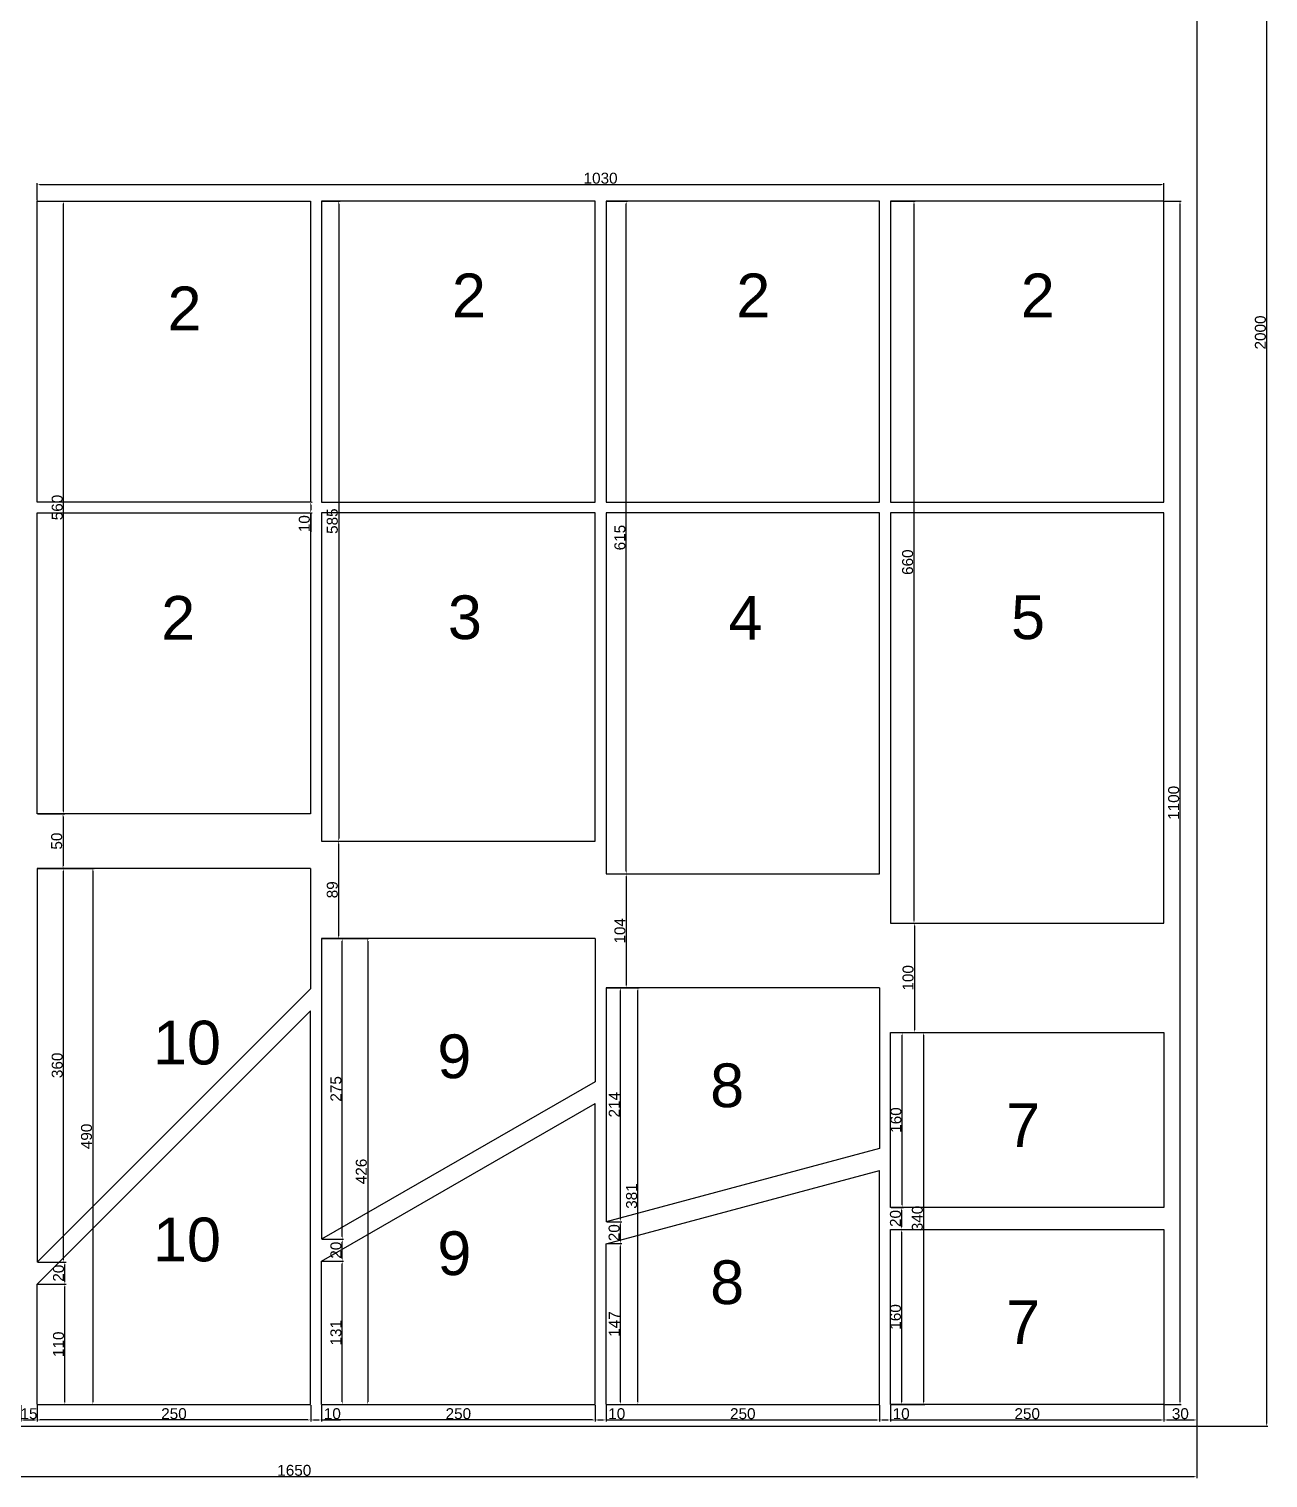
# Model space of a CAD drawing. Header units: millimetres. Extents: x -4275 to 17266, y -15886 to 5463.
# Drawn here: x 4345 to 5478, y -5562 to -4237 of the extents above; entities that cross this region are included whole.
import ezdxf

# ---------------------------------------------------------------- set-up
doc = ezdxf.new("R2010")
doc.units = ezdxf.units.MM
doc.layers.add('尺寸标注', color=6, linetype='Continuous')
doc.layers.add('标号', color=4, linetype='Continuous')
doc.styles.get("Standard").update_dxf_attribs({"font": 'arial.ttf'})
doc.dimstyles.new('ISO-25-JHF', dxfattribs={"dimtxt": 10, "dimasz": 2.5, "dimexe": 1.25, "dimexo": 0.625, "dimtad": 1, "dimtxsty": 'Standard', "dimcen": 2.5, "dimadec": 0, "dimazin": 0, "dimtfac": 1, "dimtmove": 0, "dimatfit": 3, "dimfxl": 1, "dimarcsym": 0})

# ---------------------------------------------------------------- blocks, each defined once
blk = doc.blocks.new('*D157')
at = {"layer": 'Defpoints', "color": 0, "transparency": 16777216}
for p in [(5412.4, -3514.8), (5412.4, -5514.8), (5476.3, -5514.8)]:
    blk.add_point(p, dxfattribs=at)
at = {"layer": '尺寸标注', "color": 0, "lineweight": -2, "transparency": 16777216}
for p, q in [((5413, -3514.8), (5477.5, -3514.8)), ((5476.3, -3517.3), (5476.3, -5512.3)), ((5413, -5514.8), (5477.5, -5514.8))]:
    blk.add_line(p, q, dxfattribs=at)
at = {"layer": '尺寸标注', "color": 0, "transparency": 16777216}
for points in [[(5475.9, -3517.3), (5476.7, -3517.3), (5476.3, -3514.8)], [(5475.9, -5512.3), (5476.7, -5512.3), (5476.3, -5514.8)]]:
    blk.add_solid(points, dxfattribs=at)
at = {"layer": '尺寸标注', "color": 0, "transparency": 16777216, "insert": (5470.6, -4514.8), "char_height": 10, "attachment_point": 5, "rotation": 90}
blk.add_mtext('2000', dxfattribs=at)
blk = doc.blocks.new('*D137')
at = {"layer": 'Defpoints', "color": 0, "transparency": 16777216}
for p in [(3762.4, -5514.8), (5412.4, -5514.8), (5412.4, -5560.8)]:
    blk.add_point(p, dxfattribs=at)
at = {"layer": '尺寸标注', "color": 0, "lineweight": -2, "transparency": 16777216}
for p, q in [((3762.4, -5515.5), (3762.4, -5562.1)), ((5412.4, -5515.5), (5412.4, -5562.1)), ((3764.9, -5560.8), (5409.9, -5560.8))]:
    blk.add_line(p, q, dxfattribs=at)
at = {"layer": '尺寸标注', "color": 0, "transparency": 16777216}
for points in [[(3764.9, -5560.4), (3764.9, -5561.2), (3762.4, -5560.8)], [(5409.9, -5560.4), (5409.9, -5561.2), (5412.4, -5560.8)]]:
    blk.add_solid(points, dxfattribs=at)
at = {"layer": '尺寸标注', "color": 0, "transparency": 16777216, "insert": (4587.4, -5555.1), "char_height": 10, "attachment_point": 5}
blk.add_mtext('1650', dxfattribs=at)
blk = doc.blocks.new('*D239')
at = {"layer": 'Defpoints', "color": 0, "transparency": 16777216}
for p in [(4352.4, -4394.8), (4376.4, -4394.8), (4352.4, -4954.8)]:
    blk.add_point(p, dxfattribs=at)
at = {"layer": '尺寸标注', "color": 0, "lineweight": -2, "transparency": 16777216}
for p, q in [((4353, -4394.8), (4377.6, -4394.8)), ((4376.4, -4952.3), (4376.4, -4397.3)), ((4353, -4954.8), (4377.6, -4954.8))]:
    blk.add_line(p, q, dxfattribs=at)
at = {"layer": '尺寸标注', "color": 0, "transparency": 16777216}
for points in [[(4376, -4397.3), (4376.8, -4397.3), (4376.4, -4394.8)], [(4376, -4952.3), (4376.8, -4952.3), (4376.4, -4954.8)]]:
    blk.add_solid(points, dxfattribs=at)
at = {"layer": '尺寸标注', "color": 0, "transparency": 16777216, "insert": (4370.7, -4674.8), "char_height": 10, "attachment_point": 5, "rotation": 90}
blk.add_mtext('560', dxfattribs=at)
blk = doc.blocks.new('*D243')
at = {"layer": 'Defpoints', "color": 0, "transparency": 16777216}
for p in [(4612.4, -4394.8), (4612.4, -4979.8), (4628, -4979.8)]:
    blk.add_point(p, dxfattribs=at)
at = {"layer": '尺寸标注', "color": 0, "lineweight": -2, "transparency": 16777216}
for p, q in [((4613, -4394.8), (4629.2, -4394.8)), ((4628, -4397.3), (4628, -4977.3)), ((4613, -4979.8), (4629.2, -4979.8))]:
    blk.add_line(p, q, dxfattribs=at)
at = {"layer": '尺寸标注', "color": 0, "transparency": 16777216}
for points in [[(4627.5, -4397.3), (4628.4, -4397.3), (4628, -4394.8)], [(4627.5, -4977.3), (4628.4, -4977.3), (4628, -4979.8)]]:
    blk.add_solid(points, dxfattribs=at)
at = {"layer": '尺寸标注', "color": 0, "transparency": 16777216, "insert": (4622.2, -4687.3), "char_height": 10, "attachment_point": 5, "rotation": 90}
blk.add_mtext('585', dxfattribs=at)
blk = doc.blocks.new('*D244')
at = {"layer": 'Defpoints', "color": 0, "transparency": 16777216}
for p in [(4872.4, -4394.8), (4890.8, -4394.8), (4872.4, -5009.8)]:
    blk.add_point(p, dxfattribs=at)
at = {"layer": '尺寸标注', "color": 0, "lineweight": -2, "transparency": 16777216}
for p, q in [((4873, -4394.8), (4892.1, -4394.8)), ((4890.8, -5007.3), (4890.8, -4397.3)), ((4873, -5009.8), (4892.1, -5009.8))]:
    blk.add_line(p, q, dxfattribs=at)
at = {"layer": '尺寸标注', "color": 0, "transparency": 16777216}
for points in [[(4890.4, -4397.3), (4891.3, -4397.3), (4890.8, -4394.8)], [(4890.4, -5007.3), (4891.3, -5007.3), (4890.8, -5009.8)]]:
    blk.add_solid(points, dxfattribs=at)
at = {"layer": '尺寸标注', "color": 0, "transparency": 16777216, "insert": (4885.1, -4702.3), "char_height": 10, "attachment_point": 5, "rotation": 90}
blk.add_mtext('615', dxfattribs=at)
blk = doc.blocks.new('*D245')
at = {"layer": 'Defpoints', "color": 0, "transparency": 16777216}
for p in [(5132.4, -4394.8), (5132.4, -5054.8), (5153.9, -5054.8)]:
    blk.add_point(p, dxfattribs=at)
at = {"layer": '尺寸标注', "color": 0, "lineweight": -2, "transparency": 16777216}
for p, q in [((5133, -4394.8), (5155.1, -4394.8)), ((5153.9, -4397.3), (5153.9, -5052.3)), ((5133, -5054.8), (5155.1, -5054.8))]:
    blk.add_line(p, q, dxfattribs=at)
at = {"layer": '尺寸标注', "color": 0, "transparency": 16777216}
for points in [[(5153.4, -4397.3), (5154.3, -4397.3), (5153.9, -4394.8)], [(5153.4, -5052.3), (5154.3, -5052.3), (5153.9, -5054.8)]]:
    blk.add_solid(points, dxfattribs=at)
at = {"layer": '尺寸标注', "color": 0, "transparency": 16777216, "insert": (5148.1, -4724.8), "char_height": 10, "attachment_point": 5, "rotation": 90}
blk.add_mtext('660', dxfattribs=at)
blk = doc.blocks.new('*D246')
at = {"layer": 'Defpoints', "color": 0, "transparency": 16777216}
for p in [(4602.4, -4669.8), (4602.4, -4679.8), (4602.4, -4679.8)]:
    blk.add_point(p, dxfattribs=at)
at = {"layer": '尺寸标注', "color": 0, "lineweight": -2, "transparency": 16777216}
for p, q in [((4602.4, -4672.3), (4602.4, -4677.3)), ((4603, -4669.8), (4603.6, -4669.8)), ((4602.4, -4679.8), (4602.4, -4696.9)), ((4603, -4679.8), (4603.6, -4679.8))]:
    blk.add_line(p, q, dxfattribs=at)
at = {"layer": '尺寸标注', "color": 0, "transparency": 16777216}
for points in [[(4602, -4672.3), (4602.8, -4672.3), (4602.4, -4669.8)], [(4602, -4677.3), (4602.8, -4677.3), (4602.4, -4679.8)]]:
    blk.add_solid(points, dxfattribs=at)
at = {"layer": '尺寸标注', "color": 0, "transparency": 16777216, "insert": (4596.6, -4689.6), "char_height": 10, "attachment_point": 5, "rotation": 90}
blk.add_mtext('10', dxfattribs=at)
blk = doc.blocks.new('*D247')
at = {"layer": 'Defpoints', "color": 0, "transparency": 16777216}
for p in [(4352.4, -5494.8), (4602.4, -5494.8), (4352.4, -5509)]:
    blk.add_point(p, dxfattribs=at)
at = {"layer": '尺寸标注', "color": 0, "lineweight": -2, "transparency": 16777216}
for p, q in [((4352.4, -5495.5), (4352.4, -5510.3)), ((4602.4, -5495.5), (4602.4, -5510.3)), ((4599.9, -5509), (4354.9, -5509))]:
    blk.add_line(p, q, dxfattribs=at)
at = {"layer": '尺寸标注', "color": 0, "transparency": 16777216}
for points in [[(4354.9, -5508.6), (4354.9, -5509.4), (4352.4, -5509)], [(4599.9, -5508.6), (4599.9, -5509.4), (4602.4, -5509)]]:
    blk.add_solid(points, dxfattribs=at)
at = {"layer": '尺寸标注', "color": 0, "transparency": 16777216, "insert": (4477.4, -5503.3), "char_height": 10, "attachment_point": 5}
blk.add_mtext('250', dxfattribs=at)
blk = doc.blocks.new('*D248')
at = {"layer": 'Defpoints', "color": 0, "transparency": 16777216}
for p in [(4352.4, -5384.8), (4377.6, -5384.8), (4352.4, -5494.8)]:
    blk.add_point(p, dxfattribs=at)
at = {"layer": '尺寸标注', "color": 0, "lineweight": -2, "transparency": 16777216}
for p, q in [((4353, -5384.8), (4378.9, -5384.8)), ((4377.6, -5492.3), (4377.6, -5387.3)), ((4353, -5494.8), (4378.9, -5494.8))]:
    blk.add_line(p, q, dxfattribs=at)
at = {"layer": '尺寸标注', "color": 0, "transparency": 16777216}
for points in [[(4377.2, -5387.3), (4378.1, -5387.3), (4377.6, -5384.8)], [(4377.2, -5492.3), (4378.1, -5492.3), (4377.6, -5494.8)]]:
    blk.add_solid(points, dxfattribs=at)
at = {"layer": '尺寸标注', "color": 0, "transparency": 16777216, "insert": (4371.9, -5439.8), "char_height": 10, "attachment_point": 5, "rotation": 90}
blk.add_mtext('110', dxfattribs=at)
blk = doc.blocks.new('*D249')
at = {"layer": 'Defpoints', "color": 0, "transparency": 16777216}
for p in [(4352.4, -5364.8), (4377.6, -5364.8), (4352.4, -5384.8)]:
    blk.add_point(p, dxfattribs=at)
at = {"layer": '尺寸标注', "color": 0, "lineweight": -2, "transparency": 16777216}
for p, q in [((4353, -5364.8), (4378.9, -5364.8)), ((4377.6, -5382.3), (4377.6, -5367.3)), ((4353, -5384.8), (4378.9, -5384.8))]:
    blk.add_line(p, q, dxfattribs=at)
at = {"layer": '尺寸标注', "color": 0, "transparency": 16777216}
for points in [[(4377.2, -5367.3), (4378.1, -5367.3), (4377.6, -5364.8)], [(4377.2, -5382.3), (4378.1, -5382.3), (4377.6, -5384.8)]]:
    blk.add_solid(points, dxfattribs=at)
at = {"layer": '尺寸标注', "color": 0, "transparency": 16777216, "insert": (4371.9, -5374.8), "char_height": 10, "attachment_point": 5, "rotation": 90}
blk.add_mtext('20', dxfattribs=at)
blk = doc.blocks.new('*D250')
at = {"layer": 'Defpoints', "color": 0, "transparency": 16777216}
for p in [(4352.4, -5004.8), (4376.4, -5004.8), (4352.4, -5364.8)]:
    blk.add_point(p, dxfattribs=at)
at = {"layer": '尺寸标注', "color": 0, "lineweight": -2, "transparency": 16777216}
for p, q in [((4353, -5004.8), (4377.6, -5004.8)), ((4376.4, -5362.3), (4376.4, -5007.3)), ((4353, -5364.8), (4377.6, -5364.8))]:
    blk.add_line(p, q, dxfattribs=at)
at = {"layer": '尺寸标注', "color": 0, "transparency": 16777216}
for points in [[(4376, -5007.3), (4376.8, -5007.3), (4376.4, -5004.8)], [(4376, -5362.3), (4376.8, -5362.3), (4376.4, -5364.8)]]:
    blk.add_solid(points, dxfattribs=at)
at = {"layer": '尺寸标注', "color": 0, "transparency": 16777216, "insert": (4370.7, -5184.8), "char_height": 10, "attachment_point": 5, "rotation": 90}
blk.add_mtext('360', dxfattribs=at)
blk = doc.blocks.new('*D251')
at = {"layer": 'Defpoints', "color": 0, "transparency": 16777216}
for p in [(5132.4, -5494.8), (5382.4, -5494.8), (5382.4, -5509)]:
    blk.add_point(p, dxfattribs=at)
at = {"layer": '尺寸标注', "color": 0, "lineweight": -2, "transparency": 16777216}
for p, q in [((5132.4, -5495.5), (5132.4, -5510.3)), ((5382.4, -5495.5), (5382.4, -5510.3)), ((5134.9, -5509), (5379.9, -5509))]:
    blk.add_line(p, q, dxfattribs=at)
at = {"layer": '尺寸标注', "color": 0, "transparency": 16777216}
for points in [[(5134.9, -5508.6), (5134.9, -5509.4), (5132.4, -5509)], [(5379.9, -5508.6), (5379.9, -5509.4), (5382.4, -5509)]]:
    blk.add_solid(points, dxfattribs=at)
at = {"layer": '尺寸标注', "color": 0, "transparency": 16777216, "insert": (5257.4, -5503.3), "char_height": 10, "attachment_point": 5}
blk.add_mtext('250', dxfattribs=at)
blk = doc.blocks.new('*D252')
at = {"layer": 'Defpoints', "color": 0, "transparency": 16777216}
for p in [(5132.4, -5334.8), (5142.7, -5334.8), (5132.4, -5494.8)]:
    blk.add_point(p, dxfattribs=at)
at = {"layer": '尺寸标注', "color": 0, "lineweight": -2, "transparency": 16777216}
for p, q in [((5133, -5334.8), (5143.9, -5334.8)), ((5142.7, -5492.3), (5142.7, -5337.3)), ((5133, -5494.8), (5143.9, -5494.8))]:
    blk.add_line(p, q, dxfattribs=at)
at = {"layer": '尺寸标注', "color": 0, "transparency": 16777216}
for points in [[(5142.3, -5337.3), (5143.1, -5337.3), (5142.7, -5334.8)], [(5142.3, -5492.3), (5143.1, -5492.3), (5142.7, -5494.8)]]:
    blk.add_solid(points, dxfattribs=at)
at = {"layer": '尺寸标注', "color": 0, "transparency": 16777216, "insert": (5137, -5414.8), "char_height": 10, "attachment_point": 5, "rotation": 90}
blk.add_mtext('160', dxfattribs=at)
blk = doc.blocks.new('*D253')
at = {"layer": 'Defpoints', "color": 0, "transparency": 16777216}
for p in [(5132.4, -5314.8), (5142.7, -5314.8), (5132.4, -5334.8)]:
    blk.add_point(p, dxfattribs=at)
at = {"layer": '尺寸标注', "color": 0, "lineweight": -2, "transparency": 16777216}
for p, q in [((5133, -5314.8), (5143.9, -5314.8)), ((5142.7, -5332.3), (5142.7, -5317.3)), ((5133, -5334.8), (5143.9, -5334.8))]:
    blk.add_line(p, q, dxfattribs=at)
at = {"layer": '尺寸标注', "color": 0, "transparency": 16777216}
for points in [[(5142.3, -5317.3), (5143.1, -5317.3), (5142.7, -5314.8)], [(5142.3, -5332.3), (5143.1, -5332.3), (5142.7, -5334.8)]]:
    blk.add_solid(points, dxfattribs=at)
at = {"layer": '尺寸标注', "color": 0, "transparency": 16777216, "insert": (5137, -5324.8), "char_height": 10, "attachment_point": 5, "rotation": 90}
blk.add_mtext('20', dxfattribs=at)
blk = doc.blocks.new('*D254')
at = {"layer": 'Defpoints', "color": 0, "transparency": 16777216}
for p in [(5132.4, -5154.8), (5143.1, -5154.8), (5132.4, -5314.8)]:
    blk.add_point(p, dxfattribs=at)
at = {"layer": '尺寸标注', "color": 0, "lineweight": -2, "transparency": 16777216}
for p, q in [((5133, -5154.8), (5144.4, -5154.8)), ((5143.1, -5312.3), (5143.1, -5157.3)), ((5133, -5314.8), (5144.4, -5314.8))]:
    blk.add_line(p, q, dxfattribs=at)
at = {"layer": '尺寸标注', "color": 0, "transparency": 16777216}
for points in [[(5142.7, -5157.3), (5143.5, -5157.3), (5143.1, -5154.8)], [(5142.7, -5312.3), (5143.5, -5312.3), (5143.1, -5314.8)]]:
    blk.add_solid(points, dxfattribs=at)
at = {"layer": '尺寸标注', "color": 0, "transparency": 16777216, "insert": (5137.4, -5234.8), "char_height": 10, "attachment_point": 5, "rotation": 90}
blk.add_mtext('160', dxfattribs=at)
blk = doc.blocks.new('*D241')
at = {"layer": 'Defpoints', "color": 0, "transparency": 16777216}
for p in [(5132.4, -5154.8), (5132.4, -5494.8), (5162.7, -5494.8)]:
    blk.add_point(p, dxfattribs=at)
at = {"layer": '尺寸标注', "color": 0, "lineweight": -2, "transparency": 16777216}
for p, q in [((5133, -5154.8), (5163.9, -5154.8)), ((5162.7, -5157.3), (5162.7, -5492.3)), ((5133, -5494.8), (5163.9, -5494.8))]:
    blk.add_line(p, q, dxfattribs=at)
at = {"layer": '尺寸标注', "color": 0, "transparency": 16777216}
for points in [[(5162.3, -5157.3), (5163.1, -5157.3), (5162.7, -5154.8)], [(5162.3, -5492.3), (5163.1, -5492.3), (5162.7, -5494.8)]]:
    blk.add_solid(points, dxfattribs=at)
at = {"layer": '尺寸标注', "color": 0, "transparency": 16777216, "insert": (5157, -5324.8), "char_height": 10, "attachment_point": 5, "rotation": 90}
blk.add_mtext('340', dxfattribs=at)
blk = doc.blocks.new('*D255')
at = {"layer": 'Defpoints', "color": 0, "transparency": 16777216}
for p in [(4872.4, -5494.8), (5122.4, -5494.8), (5122.4, -5509)]:
    blk.add_point(p, dxfattribs=at)
at = {"layer": '尺寸标注', "color": 0, "lineweight": -2, "transparency": 16777216}
for p, q in [((4872.4, -5495.5), (4872.4, -5510.3)), ((5122.4, -5495.5), (5122.4, -5510.3)), ((4874.9, -5509), (5119.9, -5509))]:
    blk.add_line(p, q, dxfattribs=at)
at = {"layer": '尺寸标注', "color": 0, "transparency": 16777216}
for points in [[(4874.9, -5508.6), (4874.9, -5509.4), (4872.4, -5509)], [(5119.9, -5508.6), (5119.9, -5509.4), (5122.4, -5509)]]:
    blk.add_solid(points, dxfattribs=at)
at = {"layer": '尺寸标注', "color": 0, "transparency": 16777216, "insert": (4997.4, -5503.3), "char_height": 10, "attachment_point": 5}
blk.add_mtext('250', dxfattribs=at)
blk = doc.blocks.new('*D256')
at = {"layer": 'Defpoints', "color": 0, "transparency": 16777216}
for p in [(4872.4, -5347.8), (4885.5, -5347.8), (4872.4, -5494.8)]:
    blk.add_point(p, dxfattribs=at)
at = {"layer": '尺寸标注', "color": 0, "lineweight": -2, "transparency": 16777216}
for p, q in [((4873, -5347.8), (4886.8, -5347.8)), ((4885.5, -5492.3), (4885.5, -5350.3)), ((4873, -5494.8), (4886.8, -5494.8))]:
    blk.add_line(p, q, dxfattribs=at)
at = {"layer": '尺寸标注', "color": 0, "transparency": 16777216}
for points in [[(4885.1, -5350.3), (4885.9, -5350.3), (4885.5, -5347.8)], [(4885.1, -5492.3), (4885.9, -5492.3), (4885.5, -5494.8)]]:
    blk.add_solid(points, dxfattribs=at)
at = {"layer": '尺寸标注', "color": 0, "transparency": 16777216, "insert": (4879.9, -5421.3), "char_height": 10, "attachment_point": 5, "rotation": 90}
blk.add_mtext('147', dxfattribs=at)
blk = doc.blocks.new('*D257')
at = {"layer": 'Defpoints', "color": 0, "transparency": 16777216}
for p in [(4872.4, -5327.8), (4885.5, -5327.8), (4872.4, -5347.8)]:
    blk.add_point(p, dxfattribs=at)
at = {"layer": '尺寸标注', "color": 0, "lineweight": -2, "transparency": 16777216}
for p, q in [((4873, -5327.8), (4886.8, -5327.8)), ((4885.5, -5345.3), (4885.5, -5330.3)), ((4873, -5347.8), (4886.8, -5347.8))]:
    blk.add_line(p, q, dxfattribs=at)
at = {"layer": '尺寸标注', "color": 0, "transparency": 16777216}
for points in [[(4885.1, -5330.3), (4885.9, -5330.3), (4885.5, -5327.8)], [(4885.1, -5345.3), (4885.9, -5345.3), (4885.5, -5347.8)]]:
    blk.add_solid(points, dxfattribs=at)
at = {"layer": '尺寸标注', "color": 0, "transparency": 16777216, "insert": (4879.8, -5337.8), "char_height": 10, "attachment_point": 5, "rotation": 90}
blk.add_mtext('20', dxfattribs=at)
blk = doc.blocks.new('*D258')
at = {"layer": 'Defpoints', "color": 0, "transparency": 16777216}
for p in [(4872.4, -5113.8), (4885.5, -5113.8), (4872.4, -5327.8)]:
    blk.add_point(p, dxfattribs=at)
at = {"layer": '尺寸标注', "color": 0, "lineweight": -2, "transparency": 16777216}
for p, q in [((4873, -5113.8), (4886.8, -5113.8)), ((4885.5, -5325.3), (4885.5, -5116.3)), ((4873, -5327.8), (4886.8, -5327.8))]:
    blk.add_line(p, q, dxfattribs=at)
at = {"layer": '尺寸标注', "color": 0, "transparency": 16777216}
for points in [[(4885.1, -5116.3), (4885.9, -5116.3), (4885.5, -5113.8)], [(4885.1, -5325.3), (4885.9, -5325.3), (4885.5, -5327.8)]]:
    blk.add_solid(points, dxfattribs=at)
at = {"layer": '尺寸标注', "color": 0, "transparency": 16777216, "insert": (4879.9, -5220.8), "char_height": 10, "attachment_point": 5, "rotation": 90}
blk.add_mtext('214', dxfattribs=at)
blk = doc.blocks.new('*D240')
at = {"layer": 'Defpoints', "color": 0, "transparency": 16777216}
for p in [(4872.4, -5113.8), (4901.5, -5113.8), (4872.4, -5494.8)]:
    blk.add_point(p, dxfattribs=at)
at = {"layer": '尺寸标注', "color": 0, "lineweight": -2, "transparency": 16777216}
for p, q in [((4873, -5113.8), (4902.7, -5113.8)), ((4901.5, -5492.3), (4901.5, -5116.3)), ((4873, -5494.8), (4902.7, -5494.8))]:
    blk.add_line(p, q, dxfattribs=at)
at = {"layer": '尺寸标注', "color": 0, "transparency": 16777216}
for points in [[(4901.1, -5116.3), (4901.9, -5116.3), (4901.5, -5113.8)], [(4901.1, -5492.3), (4901.9, -5492.3), (4901.5, -5494.8)]]:
    blk.add_solid(points, dxfattribs=at)
at = {"layer": '尺寸标注', "color": 0, "transparency": 16777216, "insert": (4895.8, -5304.3), "char_height": 10, "attachment_point": 5, "rotation": 90}
blk.add_mtext('381', dxfattribs=at)
blk = doc.blocks.new('*D259')
at = {"layer": 'Defpoints', "color": 0, "transparency": 16777216}
for p in [(4612.4, -5494.8), (4862.4, -5494.8), (4612.4, -5509)]:
    blk.add_point(p, dxfattribs=at)
at = {"layer": '尺寸标注', "color": 0, "lineweight": -2, "transparency": 16777216}
for p, q in [((4612.4, -5495.5), (4612.4, -5510.3)), ((4862.4, -5495.5), (4862.4, -5510.3)), ((4859.9, -5509), (4614.9, -5509))]:
    blk.add_line(p, q, dxfattribs=at)
at = {"layer": '尺寸标注', "color": 0, "transparency": 16777216}
for points in [[(4614.9, -5508.6), (4614.9, -5509.4), (4612.4, -5509)], [(4859.9, -5508.6), (4859.9, -5509.4), (4862.4, -5509)]]:
    blk.add_solid(points, dxfattribs=at)
at = {"layer": '尺寸标注', "color": 0, "transparency": 16777216, "insert": (4737.4, -5503.3), "char_height": 10, "attachment_point": 5}
blk.add_mtext('250', dxfattribs=at)
blk = doc.blocks.new('*D260')
at = {"layer": 'Defpoints', "color": 0, "transparency": 16777216}
for p in [(4612.4, -5363.8), (4631.2, -5363.8), (4612.4, -5494.8)]:
    blk.add_point(p, dxfattribs=at)
at = {"layer": '尺寸标注', "color": 0, "lineweight": -2, "transparency": 16777216}
for p, q in [((4613, -5363.8), (4632.5, -5363.8)), ((4631.2, -5492.3), (4631.2, -5366.3)), ((4613, -5494.8), (4632.5, -5494.8))]:
    blk.add_line(p, q, dxfattribs=at)
at = {"layer": '尺寸标注', "color": 0, "transparency": 16777216}
for points in [[(4630.8, -5366.3), (4631.6, -5366.3), (4631.2, -5363.8)], [(4630.8, -5492.3), (4631.6, -5492.3), (4631.2, -5494.8)]]:
    blk.add_solid(points, dxfattribs=at)
at = {"layer": '尺寸标注', "color": 0, "transparency": 16777216, "insert": (4625.5, -5429.3), "char_height": 10, "attachment_point": 5, "rotation": 90}
blk.add_mtext('131', dxfattribs=at)
blk = doc.blocks.new('*D261')
at = {"layer": 'Defpoints', "color": 0, "transparency": 16777216}
for p in [(4612.4, -5343.8), (4631.2, -5343.8), (4612.4, -5363.8)]:
    blk.add_point(p, dxfattribs=at)
at = {"layer": '尺寸标注', "color": 0, "lineweight": -2, "transparency": 16777216}
for p, q in [((4613, -5343.8), (4632.5, -5343.8)), ((4631.2, -5361.3), (4631.2, -5346.3)), ((4613, -5363.8), (4632.5, -5363.8))]:
    blk.add_line(p, q, dxfattribs=at)
at = {"layer": '尺寸标注', "color": 0, "transparency": 16777216}
for points in [[(4630.8, -5346.3), (4631.6, -5346.3), (4631.2, -5343.8)], [(4630.8, -5361.3), (4631.6, -5361.3), (4631.2, -5363.8)]]:
    blk.add_solid(points, dxfattribs=at)
at = {"layer": '尺寸标注', "color": 0, "transparency": 16777216, "insert": (4625.5, -5353.8), "char_height": 10, "attachment_point": 5, "rotation": 90}
blk.add_mtext('20', dxfattribs=at)
blk = doc.blocks.new('*D262')
at = {"layer": 'Defpoints', "color": 0, "transparency": 16777216}
for p in [(4612.4, -5068.8), (4631.2, -5068.8), (4612.4, -5343.8)]:
    blk.add_point(p, dxfattribs=at)
at = {"layer": '尺寸标注', "color": 0, "lineweight": -2, "transparency": 16777216}
for p, q in [((4613, -5068.8), (4632.5, -5068.8)), ((4631.2, -5341.3), (4631.2, -5071.3)), ((4613, -5343.8), (4632.5, -5343.8))]:
    blk.add_line(p, q, dxfattribs=at)
at = {"layer": '尺寸标注', "color": 0, "transparency": 16777216}
for points in [[(4630.8, -5071.3), (4631.6, -5071.3), (4631.2, -5068.8)], [(4630.8, -5341.3), (4631.6, -5341.3), (4631.2, -5343.8)]]:
    blk.add_solid(points, dxfattribs=at)
at = {"layer": '尺寸标注', "color": 0, "transparency": 16777216, "insert": (4625.5, -5206.3), "char_height": 10, "attachment_point": 5, "rotation": 90}
blk.add_mtext('275', dxfattribs=at)
blk = doc.blocks.new('*D238')
at = {"layer": 'Defpoints', "color": 0, "transparency": 16777216}
for p in [(4612.4, -5068.8), (4612.4, -5494.8), (4654.5, -5494.8)]:
    blk.add_point(p, dxfattribs=at)
at = {"layer": '尺寸标注', "color": 0, "lineweight": -2, "transparency": 16777216}
for p, q in [((4613, -5068.8), (4655.7, -5068.8)), ((4654.5, -5071.3), (4654.5, -5492.3)), ((4613, -5494.8), (4655.7, -5494.8))]:
    blk.add_line(p, q, dxfattribs=at)
at = {"layer": '尺寸标注', "color": 0, "transparency": 16777216}
for points in [[(4654.1, -5071.3), (4654.9, -5071.3), (4654.5, -5068.8)], [(4654.1, -5492.3), (4654.9, -5492.3), (4654.5, -5494.8)]]:
    blk.add_solid(points, dxfattribs=at)
at = {"layer": '尺寸标注', "color": 0, "transparency": 16777216, "insert": (4648.7, -5281.8), "char_height": 10, "attachment_point": 5, "rotation": 90}
blk.add_mtext('426', dxfattribs=at)
blk = doc.blocks.new('*D263')
at = {"layer": 'Defpoints', "color": 0, "transparency": 16777216}
for p in [(5122.4, -5494.8), (5132.4, -5494.8), (5132.4, -5509)]:
    blk.add_point(p, dxfattribs=at)
at = {"layer": '尺寸标注', "color": 0, "lineweight": -2, "transparency": 16777216}
for p, q in [((5122.4, -5495.5), (5122.4, -5510.3)), ((5132.4, -5495.5), (5132.4, -5510.3)), ((5124.9, -5509), (5129.9, -5509)), ((5132.4, -5509), (5149.5, -5509))]:
    blk.add_line(p, q, dxfattribs=at)
at = {"layer": '尺寸标注', "color": 0, "transparency": 16777216}
for points in [[(5124.9, -5508.6), (5124.9, -5509.4), (5122.4, -5509)], [(5129.9, -5508.6), (5129.9, -5509.4), (5132.4, -5509)]]:
    blk.add_solid(points, dxfattribs=at)
at = {"layer": '尺寸标注', "color": 0, "transparency": 16777216, "insert": (5142.2, -5503.3), "char_height": 10, "attachment_point": 5}
blk.add_mtext('10', dxfattribs=at)
blk = doc.blocks.new('*D264')
at = {"layer": 'Defpoints', "color": 0, "transparency": 16777216}
for p in [(4862.4, -5494.8), (4872.4, -5494.8), (4872.4, -5509)]:
    blk.add_point(p, dxfattribs=at)
at = {"layer": '尺寸标注', "color": 0, "lineweight": -2, "transparency": 16777216}
for p, q in [((4862.4, -5495.5), (4862.4, -5510.3)), ((4872.4, -5495.5), (4872.4, -5510.3)), ((4864.9, -5509), (4869.9, -5509)), ((4872.4, -5509), (4889.5, -5509))]:
    blk.add_line(p, q, dxfattribs=at)
at = {"layer": '尺寸标注', "color": 0, "transparency": 16777216}
for points in [[(4864.9, -5508.6), (4864.9, -5509.4), (4862.4, -5509)], [(4869.9, -5508.6), (4869.9, -5509.4), (4872.4, -5509)]]:
    blk.add_solid(points, dxfattribs=at)
at = {"layer": '尺寸标注', "color": 0, "transparency": 16777216, "insert": (4882.2, -5503.3), "char_height": 10, "attachment_point": 5}
blk.add_mtext('10', dxfattribs=at)
blk = doc.blocks.new('*D242')
at = {"layer": 'Defpoints', "color": 0, "transparency": 16777216}
for p in [(4602.4, -5494.8), (4612.4, -5494.8), (4612.4, -5509)]:
    blk.add_point(p, dxfattribs=at)
at = {"layer": '尺寸标注', "color": 0, "lineweight": -2, "transparency": 16777216}
for p, q in [((4602.4, -5495.5), (4602.4, -5510.3)), ((4612.4, -5495.5), (4612.4, -5510.3)), ((4604.9, -5509), (4609.9, -5509)), ((4612.4, -5509), (4629.5, -5509))]:
    blk.add_line(p, q, dxfattribs=at)
at = {"layer": '尺寸标注', "color": 0, "transparency": 16777216}
for points in [[(4604.9, -5508.6), (4604.9, -5509.4), (4602.4, -5509)], [(4609.9, -5508.6), (4609.9, -5509.4), (4612.4, -5509)]]:
    blk.add_solid(points, dxfattribs=at)
at = {"layer": '尺寸标注', "color": 0, "transparency": 16777216, "insert": (4622.2, -5503.3), "char_height": 10, "attachment_point": 5}
blk.add_mtext('10', dxfattribs=at)
blk = doc.blocks.new('*D237')
at = {"layer": 'Defpoints', "color": 0, "transparency": 16777216}
for p in [(4361.2, -5004.8), (4361.2, -5494.8), (4403.3, -5494.8)]:
    blk.add_point(p, dxfattribs=at)
at = {"layer": '尺寸标注', "color": 0, "lineweight": -2, "transparency": 16777216}
for p, q in [((4361.8, -5004.8), (4404.5, -5004.8)), ((4403.3, -5007.3), (4403.3, -5492.3)), ((4361.8, -5494.8), (4404.5, -5494.8))]:
    blk.add_line(p, q, dxfattribs=at)
at = {"layer": '尺寸标注', "color": 0, "transparency": 16777216}
for points in [[(4402.8, -5007.3), (4403.7, -5007.3), (4403.3, -5004.8)], [(4402.8, -5492.3), (4403.7, -5492.3), (4403.3, -5494.8)]]:
    blk.add_solid(points, dxfattribs=at)
at = {"layer": '尺寸标注', "color": 0, "transparency": 16777216, "insert": (4397.5, -5249.8), "char_height": 10, "attachment_point": 5, "rotation": 90}
blk.add_mtext('490', dxfattribs=at)
blk = doc.blocks.new('*D265')
at = {"layer": 'Defpoints', "color": 0, "transparency": 16777216}
for p in [(4352.4, -4954.8), (4352.4, -5004.8), (4376, -5004.8)]:
    blk.add_point(p, dxfattribs=at)
at = {"layer": '尺寸标注', "color": 0, "lineweight": -2, "transparency": 16777216}
for p, q in [((4353, -4954.8), (4377.2, -4954.8)), ((4376, -4957.3), (4376, -5002.3)), ((4353, -5004.8), (4377.2, -5004.8))]:
    blk.add_line(p, q, dxfattribs=at)
at = {"layer": '尺寸标注', "color": 0, "transparency": 16777216}
for points in [[(4375.6, -4957.3), (4376.4, -4957.3), (4376, -4954.8)], [(4375.6, -5002.3), (4376.4, -5002.3), (4376, -5004.8)]]:
    blk.add_solid(points, dxfattribs=at)
at = {"layer": '尺寸标注', "color": 0, "transparency": 16777216, "insert": (4370.2, -4979.8), "char_height": 10, "attachment_point": 5, "rotation": 90}
blk.add_mtext('50', dxfattribs=at)
blk = doc.blocks.new('*D266')
at = {"layer": 'Defpoints', "color": 0, "transparency": 16777216}
for p in [(4612.4, -4979.8), (4628, -4979.8), (4612.4, -5068.8)]:
    blk.add_point(p, dxfattribs=at)
at = {"layer": '尺寸标注', "color": 0, "lineweight": -2, "transparency": 16777216}
for p, q in [((4613, -4979.8), (4629.2, -4979.8)), ((4628, -5066.3), (4628, -4982.3)), ((4613, -5068.8), (4629.2, -5068.8))]:
    blk.add_line(p, q, dxfattribs=at)
at = {"layer": '尺寸标注', "color": 0, "transparency": 16777216}
for points in [[(4627.5, -4982.3), (4628.4, -4982.3), (4628, -4979.8)], [(4627.5, -5066.3), (4628.4, -5066.3), (4628, -5068.8)]]:
    blk.add_solid(points, dxfattribs=at)
at = {"layer": '尺寸标注', "color": 0, "transparency": 16777216, "insert": (4622.2, -5024.3), "char_height": 10, "attachment_point": 5, "rotation": 90}
blk.add_mtext('89', dxfattribs=at)
blk = doc.blocks.new('*D267')
at = {"layer": 'Defpoints', "color": 0, "transparency": 16777216}
for p in [(4872.4, -5009.8), (4872.4, -5113.8), (4890.8, -5113.8)]:
    blk.add_point(p, dxfattribs=at)
at = {"layer": '尺寸标注', "color": 0, "lineweight": -2, "transparency": 16777216}
for p, q in [((4873, -5009.8), (4892.1, -5009.8)), ((4890.8, -5012.3), (4890.8, -5111.3)), ((4873, -5113.8), (4892.1, -5113.8))]:
    blk.add_line(p, q, dxfattribs=at)
at = {"layer": '尺寸标注', "color": 0, "transparency": 16777216}
for points in [[(4890.4, -5012.3), (4891.3, -5012.3), (4890.8, -5009.8)], [(4890.4, -5111.3), (4891.3, -5111.3), (4890.8, -5113.8)]]:
    blk.add_solid(points, dxfattribs=at)
at = {"layer": '尺寸标注', "color": 0, "transparency": 16777216, "insert": (4885.1, -5061.8), "char_height": 10, "attachment_point": 5, "rotation": 90}
blk.add_mtext('104', dxfattribs=at)
blk = doc.blocks.new('*D268')
at = {"layer": 'Defpoints', "color": 0, "transparency": 16777216}
for p in [(5132.4, -5054.8), (5132.4, -5154.8), (5154.3, -5154.8)]:
    blk.add_point(p, dxfattribs=at)
at = {"layer": '尺寸标注', "color": 0, "lineweight": -2, "transparency": 16777216}
for p, q in [((5133, -5054.8), (5155.5, -5054.8)), ((5154.3, -5057.3), (5154.3, -5152.3)), ((5133, -5154.8), (5155.5, -5154.8))]:
    blk.add_line(p, q, dxfattribs=at)
at = {"layer": '尺寸标注', "color": 0, "transparency": 16777216}
for points in [[(5153.9, -5057.3), (5154.7, -5057.3), (5154.3, -5054.8)], [(5153.9, -5152.3), (5154.7, -5152.3), (5154.3, -5154.8)]]:
    blk.add_solid(points, dxfattribs=at)
at = {"layer": '尺寸标注', "color": 0, "transparency": 16777216, "insert": (5148.5, -5104.8), "char_height": 10, "attachment_point": 5, "rotation": 90}
blk.add_mtext('100', dxfattribs=at)
blk = doc.blocks.new('*D269')
at = {"layer": 'Defpoints', "color": 0, "transparency": 16777216}
for p in [(5382.4, -4379.5), (4352.4, -4394.8), (5382.4, -4394.8)]:
    blk.add_point(p, dxfattribs=at)
at = {"layer": '尺寸标注', "color": 0, "lineweight": -2, "transparency": 16777216}
for p, q in [((4352.4, -4394.2), (4352.4, -4378.3)), ((4354.9, -4379.5), (5379.9, -4379.5)), ((5382.4, -4394.2), (5382.4, -4378.3))]:
    blk.add_line(p, q, dxfattribs=at)
at = {"layer": '尺寸标注', "color": 0, "transparency": 16777216}
for points in [[(4354.9, -4379.1), (4354.9, -4380), (4352.4, -4379.5)], [(5379.9, -4379.1), (5379.9, -4380), (5382.4, -4379.5)]]:
    blk.add_solid(points, dxfattribs=at)
at = {"layer": '尺寸标注', "color": 0, "transparency": 16777216, "insert": (4867.4, -4373.8), "char_height": 10, "attachment_point": 5}
blk.add_mtext('1030', dxfattribs=at)
blk = doc.blocks.new('*D270')
at = {"layer": 'Defpoints', "color": 0, "transparency": 16777216}
for p in [(4337.4, -5494.8), (4352.4, -5494.8), (4352.4, -5509)]:
    blk.add_point(p, dxfattribs=at)
at = {"layer": '尺寸标注', "color": 0, "lineweight": -2, "transparency": 16777216}
for p, q in [((4337.4, -5495.5), (4337.4, -5510.3)), ((4352.4, -5495.5), (4352.4, -5510.3)), ((4339.9, -5509), (4349.9, -5509))]:
    blk.add_line(p, q, dxfattribs=at)
at = {"layer": '尺寸标注', "color": 0, "transparency": 16777216}
for points in [[(4339.9, -5508.6), (4339.9, -5509.4), (4337.4, -5509)], [(4349.9, -5508.6), (4349.9, -5509.4), (4352.4, -5509)]]:
    blk.add_solid(points, dxfattribs=at)
at = {"layer": '尺寸标注', "color": 0, "transparency": 16777216, "insert": (4344.9, -5503.3), "char_height": 10, "attachment_point": 5}
blk.add_mtext('15', dxfattribs=at)
blk = doc.blocks.new('*D271')
at = {"layer": 'Defpoints', "color": 0, "transparency": 16777216}
for p in [(5382.4, -5494.8), (5412.4, -5494.8), (5412.4, -5509)]:
    blk.add_point(p, dxfattribs=at)
at = {"layer": '尺寸标注', "color": 0, "lineweight": -2, "transparency": 16777216}
for p, q in [((5382.4, -5495.5), (5382.4, -5510.3)), ((5412.4, -5495.5), (5412.4, -5510.3)), ((5384.9, -5509), (5409.9, -5509))]:
    blk.add_line(p, q, dxfattribs=at)
at = {"layer": '尺寸标注', "color": 0, "transparency": 16777216}
for points in [[(5384.9, -5508.6), (5384.9, -5509.4), (5382.4, -5509)], [(5409.9, -5508.6), (5409.9, -5509.4), (5412.4, -5509)]]:
    blk.add_solid(points, dxfattribs=at)
at = {"layer": '尺寸标注', "color": 0, "transparency": 16777216, "insert": (5397.4, -5503.3), "char_height": 10, "attachment_point": 5}
blk.add_mtext('30', dxfattribs=at)
blk = doc.blocks.new('*D272')
at = {"layer": 'Defpoints', "color": 0, "transparency": 16777216}
for p in [(5382.4, -4394.8), (5397.1, -4394.8), (5382.4, -5494.8)]:
    blk.add_point(p, dxfattribs=at)
at = {"layer": '尺寸标注', "color": 0, "lineweight": -2, "transparency": 16777216}
for p, q in [((5383, -4394.8), (5398.3, -4394.8)), ((5397.1, -5492.3), (5397.1, -4397.3)), ((5383, -5494.8), (5398.3, -5494.8))]:
    blk.add_line(p, q, dxfattribs=at)
at = {"layer": '尺寸标注', "color": 0, "transparency": 16777216}
for points in [[(5396.6, -4397.3), (5397.5, -4397.3), (5397.1, -4394.8)], [(5396.6, -5492.3), (5397.5, -5492.3), (5397.1, -5494.8)]]:
    blk.add_solid(points, dxfattribs=at)
at = {"layer": '尺寸标注', "color": 0, "transparency": 16777216, "insert": (5391.3, -4944.8), "char_height": 10, "attachment_point": 5, "rotation": 90}
blk.add_mtext('1100', dxfattribs=at)

msp = doc.modelspace()

# ---------------------------------------------------------------- linework, layer by layer
for p, q in [((5412.372, -3514.83), (5412.372, -5214.83)), ((4352.372, -4394.83), (4602.372, -4394.83)), ((4352.372, -4669.83), (4352.372, -4394.83)), ((4602.372, -4394.83), (4602.372, -4669.83)), ((4862.372, -4394.83), (4612.372, -4394.83)), ((4612.372, -4394.83), (4612.372, -4669.83)), ((4862.372, -4669.83), (4862.372, -4394.83)), ((5122.372, -4394.83), (4872.372, -4394.83)), ((4872.372, -4394.83), (4872.372, -4669.83)), ((5122.372, -4669.83), (5122.372, -4394.83)), ((5382.372, -4394.83), (5132.372, -4394.83)), ((5132.372, -4394.83), (5132.372, -4669.83)), ((5382.372, -4669.83), (5382.372, -4394.83)), ((4602.372, -4669.83), (4352.372, -4669.83)), ((4612.372, -4669.83), (4862.372, -4669.83)), ((4872.372, -4669.83), (5122.372, -4669.83)), ((5132.372, -4669.83), (5382.372, -4669.83)), ((4352.372, -4679.83), (4602.372, -4679.83)), ((4352.372, -4954.83), (4352.372, -4679.83)), ((4602.372, -4679.83), (4602.372, -4954.83)), ((4862.372, -4679.83), (4612.372, -4679.83)), ((4612.372, -4679.83), (4612.372, -4979.83)), ((4862.372, -4979.83), (4862.372, -4679.83)), ((5122.372, -4679.83), (4872.372, -4679.83)), ((4872.372, -4679.83), (4872.372, -5009.83)), ((5122.372, -5009.83), (5122.372, -4679.83)), ((5382.372, -4679.83), (5132.372, -4679.83)), ((5132.372, -4679.83), (5132.372, -5054.83)), ((5382.372, -5054.83), (5382.372, -4679.83)), ((4602.372, -4954.83), (4352.372, -4954.83)), ((4612.372, -4979.83), (4862.372, -4979.83)), ((4602.372, -5004.83), (4352.372, -5004.83)), ((4352.372, -5004.83), (4352.372, -5364.83)), ((4602.372, -5004.83), (4602.372, -5114.83)), ((4872.372, -5009.83), (5122.372, -5009.83)), ((5132.372, -5054.83), (5382.372, -5054.83)), ((4862.372, -5068.83), (4612.372, -5068.83)), ((4612.372, -5068.83), (4612.372, -5343.83)), ((4862.372, -5068.83), (4862.372, -5199.83)), ((4602.372, -5114.83), (4352.372, -5364.83)), ((5122.372, -5113.83), (4872.372, -5113.83)), ((4872.372, -5113.83), (4872.372, -5327.83)), ((5122.372, -5113.83), (5122.372, -5260.83)), ((4352.372, -5384.83), (4602.372, -5134.83)), ((4602.372, -5494.83), (4602.372, -5134.83)), ((5132.372, -5154.83), (5382.372, -5154.83)), ((5132.372, -5314.83), (5132.372, -5154.83)), ((5382.372, -5154.83), (5382.372, -5314.83)), ((4862.372, -5199.83), (4612.372, -5343.83)), ((5412.372, -5214.83), (5412.372, -5514.83)), ((4612.372, -5363.83), (4862.372, -5219.83)), ((4862.372, -5494.83), (4862.372, -5219.83)), ((5122.372, -5260.83), (4872.372, -5327.83)), ((4872.372, -5347.83), (5122.372, -5280.83)), ((5122.372, -5494.83), (5122.372, -5280.83)), ((5382.372, -5314.83), (5132.372, -5314.83)), ((5132.372, -5334.83), (5382.372, -5334.83)), ((5132.372, -5494.83), (5132.372, -5334.83)), ((5382.372, -5334.83), (5382.372, -5494.83)), ((4872.372, -5494.83), (4872.372, -5347.83)), ((4612.372, -5494.83), (4612.372, -5363.83)), ((4352.372, -5494.83), (4352.372, -5384.83)), ((4352.372, -5494.83), (4602.372, -5494.83)), ((4612.372, -5494.83), (4862.372, -5494.83)), ((4872.372, -5494.83), (5122.372, -5494.83)), ((5382.372, -5494.83), (5132.372, -5494.83)), ((4962.372, -5514.83), (3762.372, -5514.83)), ((5412.372, -5514.83), (4962.372, -5514.83))]:
    msp.add_line(p, q)

# ---------------------------------------------------------------- texts
at = {"layer": '标号', "char_height": 40, "attachment_point": 7}
for s, insert in [('2 ', (4731.513, -4500.902)), ('2 ', (4991.513, -4500.902)), ('2 ', (5251.513, -4500.902)), ('2 ', (4471.513, -4512.802)), ('2 ', (4465.782, -4795.701)), ('3 ', (4727.817, -4795.701)), ('4 ', (4984.353, -4795.701)), ('5 ', (5242.634, -4795.701)), ('10 ', (4458.21, -5184.574)), ('9 ', (4718.21, -5197.106)), ('8 ', (4967.565, -5223.621)), ('7 ', (5238.21, -5259.574)), ('10', (4458.21, -5364.574)), ('9 ', (4718.21, -5377.106)), ('8 ', (4967.565, -5403.621)), ('7 ', (5238.21, -5439.574))]:
    msp.add_mtext_dynamic_manual_height_columns(s, width=70.10425, gutter_width=12.5, heights=[0], dxfattribs=dict(at, insert=insert))

# ---------------------------------------------------------------- dimensions: what is measured, and where the dimension line sits
at = {"layer": '尺寸标注'}
for p1, p2, distance, picture, middle in [((5412.372, -3514.83), (5412.372, -5514.83), 63.921, '*D157', (5470.562, -4514.83)), ((4352.372, -4394.83), (5382.372, -4394.83), 15.286, '*D269', (4867.372, -4373.809)), ((4352.372, -4954.83), (4352.372, -4394.83), -24.012, '*D239', (4370.654, -4674.83)), ((4612.372, -4394.83), (4612.372, -4979.83), 15.593, '*D243', (4622.235, -4687.33)), ((4872.372, -5009.83), (4872.372, -4394.83), -18.473, '*D244', (4885.114, -4702.33)), ((5132.372, -4394.83), (5132.372, -5054.83), 21.491, '*D245', (5148.132, -4724.83)), ((5382.372, -5494.83), (5382.372, -4394.83), -14.686, '*D272', (5391.327, -4944.83)), ((4602.372, -4669.83), (4602.372, -4679.83), 0, '*D246', (4596.641, -4689.629)), ((4352.372, -4954.83), (4352.372, -5004.83), 23.596, '*D265', (4370.237, -4979.83)), ((4612.372, -5068.83), (4612.372, -4979.83), -15.593, '*D266', (4622.235, -5024.33)), ((4352.372, -5364.83), (4352.372, -5004.83), -24.012, '*D250', (4370.65, -5184.83)), ((4361.157, -5004.83), (4361.157, -5494.83), 42.101, '*D237', (4397.528, -5249.83)), ((4872.372, -5009.83), (4872.372, -5113.83), 18.473, '*D267', (4885.114, -5061.83)), ((5132.372, -5054.83), (5132.372, -5154.83), 21.907, '*D268', (5148.548, -5104.83)), ((4612.372, -5343.83), (4612.372, -5068.83), -18.849, '*D262', (4625.49, -5206.33)), ((4612.372, -5068.83), (4612.372, -5494.83), 42.101, '*D238', (4648.742, -5281.83)), ((4872.372, -5327.83), (4872.372, -5113.83), -13.148, '*D258', (4879.874, -5220.83)), ((4872.372, -5494.83), (4872.372, -5113.83), -29.114, '*D240', (4895.751, -5304.33)), ((5132.372, -5314.83), (5132.372, -5154.83), -10.74, '*D254', (5137.381, -5234.83)), ((5132.372, -5154.83), (5132.372, -5494.83), 30.318, '*D241', (5156.956, -5324.83)), ((5132.372, -5334.83), (5132.372, -5314.83), -10.323, '*D253', (5136.964, -5324.83)), ((4872.372, -5347.83), (4872.372, -5327.83), -13.148, '*D257', (4879.789, -5337.83)), ((5132.372, -5494.83), (5132.372, -5334.83), -10.323, '*D252', (5136.964, -5414.83)), ((4612.372, -5363.83), (4612.372, -5343.83), -18.849, '*D261', (4625.49, -5353.83)), ((4872.372, -5494.83), (4872.372, -5347.83), -13.148, '*D256', (4879.874, -5421.33)), ((4352.372, -5384.83), (4352.372, -5364.83), -25.262, '*D249', (4371.904, -5374.83)), ((4612.372, -5494.83), (4612.372, -5363.83), -18.849, '*D260', (4625.486, -5429.33)), ((4352.372, -5494.83), (4352.372, -5384.83), -25.262, '*D248', (4371.904, -5439.83)), ((4337.372, -5494.83), (4352.372, -5494.83), -14.193, '*D270', (4344.872, -5503.292)), ((4602.372, -5494.83), (4352.372, -5494.83), 14.193, '*D247', (4477.372, -5503.292)), ((4602.372, -5494.83), (4612.372, -5494.83), -14.193, '*D242', (4622.172, -5503.292)), ((4862.372, -5494.83), (4612.372, -5494.83), 14.193, '*D259', (4737.372, -5503.292)), ((4862.372, -5494.83), (4872.372, -5494.83), -14.193, '*D264', (4882.172, -5503.292)), ((4872.372, -5494.83), (5122.372, -5494.83), -14.193, '*D255', (4997.372, -5503.292)), ((5122.372, -5494.83), (5132.372, -5494.83), -14.193, '*D263', (5142.172, -5503.292)), ((5132.372, -5494.83), (5382.372, -5494.83), -14.193, '*D251', (5257.372, -5503.292)), ((5382.372, -5494.83), (5412.372, -5494.83), -14.193, '*D271', (5397.372, -5503.289)), ((3762.372, -5514.83), (5412.372, -5514.83), -45.993, '*D137', (4587.372, -5555.091))]:
    dim = msp.add_aligned_dim(p1=p1, p2=p2, distance=distance, dimstyle='ISO-25-JHF', dxfattribs=at)
    dim.commit()
    dim.dimension.update_dxf_attribs({"geometry": picture, "text_midpoint": middle})

doc.saveas('drawing.dxf')
